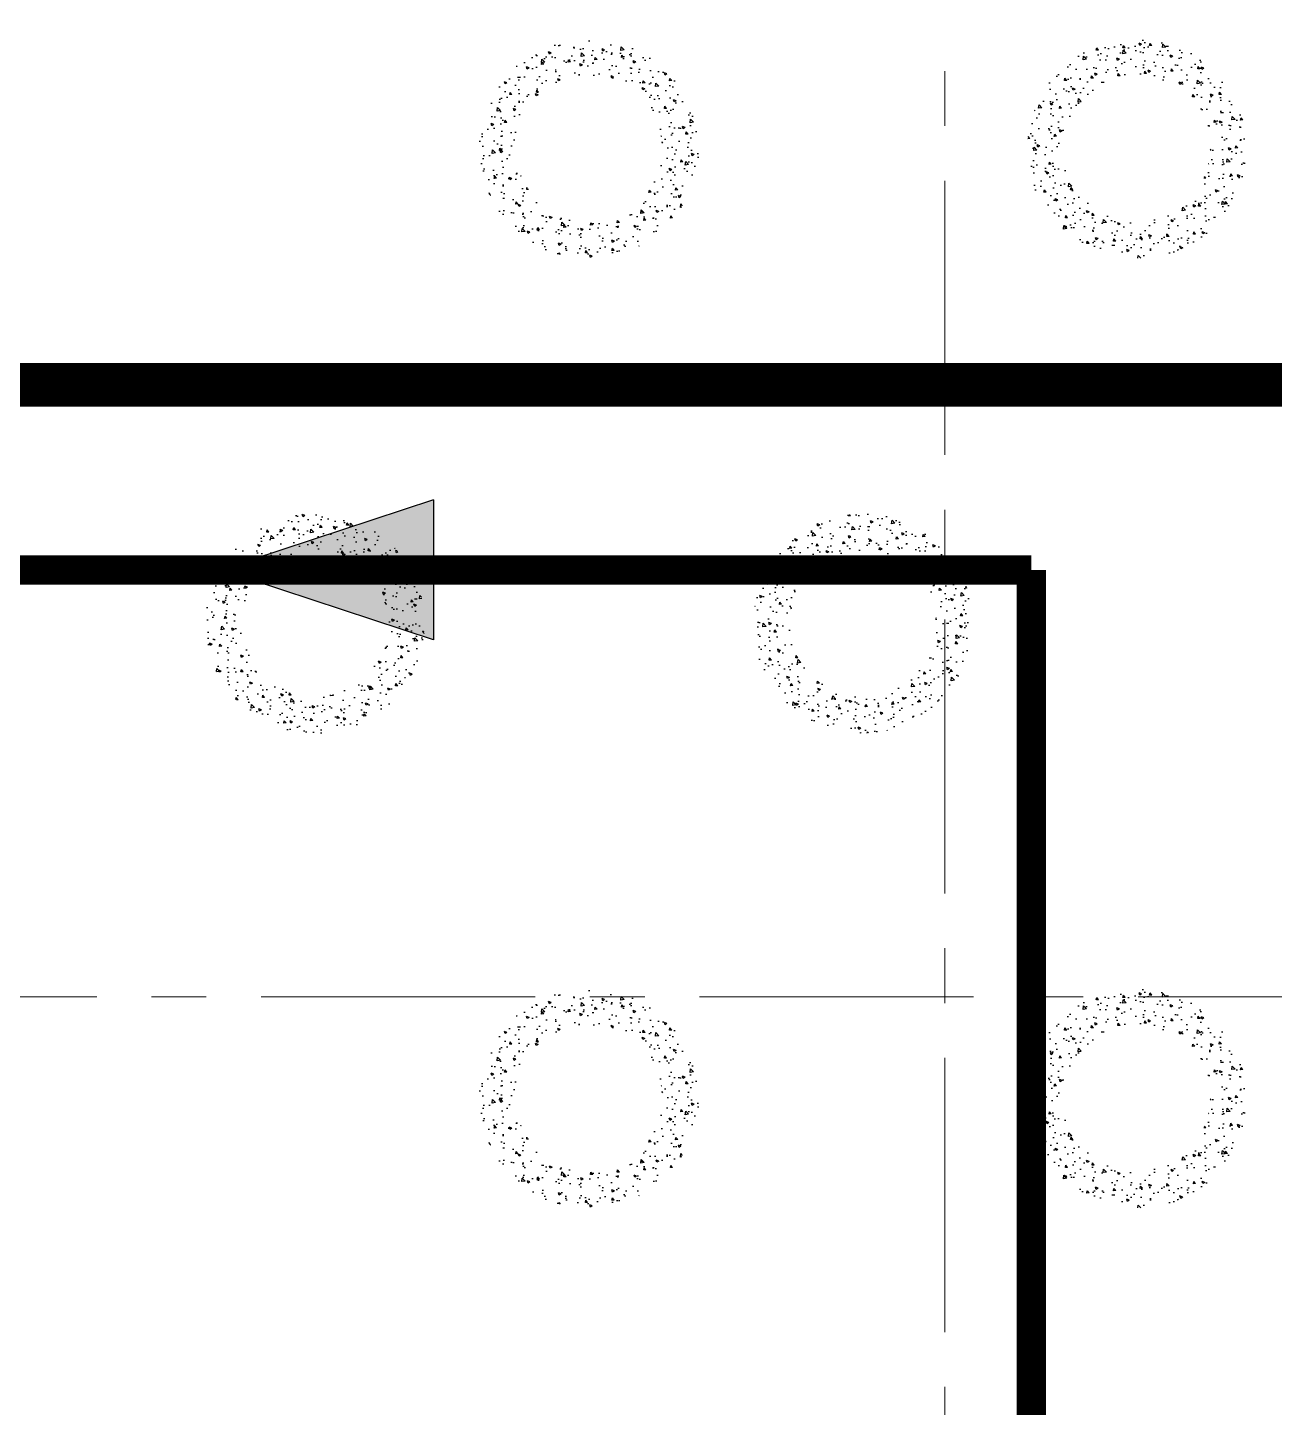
# Model space of a CAD drawing. Header units: millimetres. Extents: x -346728 to 1320345, y -537202 to -385966.
# Drawn here: x 420494 to 429025, y -451599 to -442161 of the extents above; entities that cross this region are included whole.
import ezdxf

# ---------------------------------------------------------------- set-up
doc = ezdxf.new("R2010")
doc.units = ezdxf.units.MM
doc.header["$LTSCALE"] = 100
doc.linetypes.add('HIDDEN', pattern=[9.525, 6.35, -3.175])
doc.linetypes.add('X1326_GLB$0$CENTER', pattern=[2, 1.25, -0.25, 0.25, -0.25])
for name, color, linetype in [('DM', 8, 'Continuous'), ('hach', 253, 'Continuous'), ('PL', 3, 'Continuous'), ('thep doc', 6, 'Continuous'), ('X1326_COL_B4$0$CS', 253, 'Continuous')]:
    doc.layers.add(name, color=color, linetype=linetype)
doc.layers.add('X1326_GLB$0$A-tim', color=8, linetype='X1326_GLB$0$CENTER', lineweight=9)

# ---------------------------------------------------------------- blocks, each defined once
blk = doc.blocks.new('LVL-KHUNGTEN')
blk.add_lwpolyline([(61072.9, 41092.8), (119123.5, 41092.8), (119123.5, 61.9), (61072.9, 61.9)], close=True)

msp = doc.modelspace()

# ---------------------------------------------------------------- hatches: boundary and pattern name
at = {"layer": 'hach'}
h = msp.add_hatch(dxfattribs=at)
h.set_pattern_fill('ANSI31', color=256, scale=70)
h.set_pattern_definition([(45, (342151.22, -508591.22), (-157.15448, 157.15448), [])])
h.paths.add_polyline_path([(362433.4, -410142.2), (348853.9, -428107.5), (376146.7, -501359), (382446.8, -503970.9), (458369.1, -469396.6), (462927.9, -462329.4), (462919.8, -415142.7), (457917.8, -410142.2)])
h.paths.add_polyline_path([(363030.6, -411342.2), (350208.3, -428305.7), (377088.8, -500450.6), (382424.3, -502662.6), (457551.5, -468450.4), (461727.8, -461976.1), (461719.7, -415639.4), (457420.9, -411342.2)], flags=16)
h = msp.add_hatch(dxfattribs=at)
h.set_pattern_fill('AR-CONC', color=256, scale=4)
h.set_pattern_definition([(50, (342151.2, -508591.2), (728.7387, -63.7563), [76.2, -838.2]), (355, (342151.2, -508591.2), (-140.9737, 764.2274), [60.96, -670.5623]), (100.45144, (342211.95, -508596.54), (587.765, 700.471), [64.76, -712.361]), (46.1842, (342151.2, -508388), (1084.316, -168.1693), [114.3, -1257.3]), (96.63556, (342241.6, -508402), (949.6165, 989.7045), [97.14, -1068.5424]), (351.18415, (342151.2, -508388), (949.6165, 989.7045), [91.44, -1005.839]), (21, (342252.8, -508438.8), (606.4576, -409.0608), [76.2, -838.2]), (326, (342252.8, -508438.8), (247.208, 736.752), [60.96, -670.56]), (71.45144, (342303.36, -508472.9), (853.6657, 327.691), [64.76, -712.3598]), (37.5, (342151.22, -508591.22), (12.3544, 338.22016), [0, -662.432, 0, -680.72, 0, -673.1]), (7.5, (342151.22, -508591.22), (267.27865, 400.7223), [0, -388.112, 0, -647.192, 0, -256.54]), (327.5, (341924.65, -508591.22), (542.3624, -22.91498), [0, -254, 0, -792.48, 0, -1051.56]), (317.5, (341823.05, -508591.2), (592.5167, 101.706), [0, -330.2, 0, -526.288, 0, -746.76])])
h.paths.add_polyline_path([(362433.4, -410142.2), (348853.9, -428107.5), (376146.7, -501359), (382446.8, -503970.9), (458369.1, -469396.6), (462927.9, -462329.4), (462919.8, -415142.7), (457917.8, -410142.2)])
h.paths.add_polyline_path([(363030.6, -411342.2), (350208.3, -428305.7), (377088.8, -500450.6), (382424.3, -502662.6), (457551.5, -468450.4), (461727.8, -461976.1), (461719.7, -415639.4), (457420.9, -411342.2)], flags=16)
at = {"layer": 'PL'}
h = msp.add_hatch(dxfattribs=at)
h.set_pattern_fill('AR-CONC', color=6)
h.set_pattern_definition([(130, (431837.7, -455450.45), (-182.1847, -15.9391), [19.05, -209.55]), (185, (431837.7, -455450.45), (35.2434, 191.0568), [15.24, -167.6406]), (79.5486, (431822.51, -455451.78), (-146.9412, 175.1178), [16.19, -178.0902]), (133.8158, (431837.7, -455399.65), (-271.079, -42.0423), [28.575, -314.325]), (83.3644, (431815.1, -455403.16), (-237.404, 247.426), [24.285, -267.1356]), (188.8158, (431837.7, -455399.65), (-237.404, 247.426), [22.86, -251.4597]), (159, (431812.3, -455412.35), (-151.6144, -102.2652), [19.05, -209.55]), (214, (431812.3, -455412.35), (-61.802, 184.188), [15.24, -167.64]), (108.5486, (431799.66, -455420.87), (-213.4164, 81.9228), [16.19, -178.09]), (142.5, (431837.694, -455450.45), (-3.0886, 84.55504), [0, -165.608, 0, -170.18, 0, -168.275]), (172.5, (431837.69, -455450.45), (-66.81966, 100.1806), [0, -97.028, 0, -161.798, 0, -64.135]), (212.5, (431894.336, -455450.45), (-135.5906, -5.72874), [0, -63.5, 0, -198.12, 0, -262.89]), (222.5, (431919.74, -455450.45), (-148.1292, 25.4265), [0, -82.55, 0, -131.572, 0, -186.69])])
edge = h.paths.add_edge_path()
edge.add_ellipse((424335.9, -442989.2), major_axis=(530.3, 530.3), ratio=1, start_angle=135, end_angle=315)
edge.add_ellipse((424335.9, -442989.2), major_axis=(530.3, 530.3), ratio=1, start_angle=315, end_angle=495)
edge = h.paths.add_edge_path(flags=16)
edge.add_ellipse((424335.9, -442989.2), major_axis=(-353.6, 353.6), ratio=1, start_angle=45, end_angle=225, ccw=False)
edge.add_ellipse((424335.9, -442989.2), major_axis=(-353.6, 353.6), ratio=1, start_angle=-135, end_angle=45, ccw=False)
h.paths.add_polyline_path([(424335.9, -442489.2), (424768.9, -443239.2), (423902.9, -443239.2)], flags=0)
h = msp.add_hatch(dxfattribs=at)
h.set_pattern_fill('AR-CONC', color=6)
h.set_pattern_definition([(130, (431837.7, -455450.45), (-182.1847, -15.9391), [19.05, -209.55]), (185, (431837.7, -455450.45), (35.2434, 191.0568), [15.24, -167.6406]), (79.5486, (431822.51, -455451.78), (-146.9412, 175.1178), [16.19, -178.0902]), (133.8158, (431837.7, -455399.65), (-271.079, -42.0423), [28.575, -314.325]), (83.3644, (431815.1, -455403.16), (-237.404, 247.426), [24.285, -267.1356]), (188.8158, (431837.7, -455399.65), (-237.404, 247.426), [22.86, -251.4597]), (159, (431812.3, -455412.35), (-151.6144, -102.2652), [19.05, -209.55]), (214, (431812.3, -455412.35), (-61.802, 184.188), [15.24, -167.64]), (108.5486, (431799.66, -455420.88), (-213.4164, 81.9228), [16.19, -178.09]), (142.5, (431837.694, -455450.45), (-3.0886, 84.55504), [0, -165.608, 0, -170.18, 0, -168.275]), (172.5, (431837.69, -455450.45), (-66.81966, 100.1806), [0, -97.028, 0, -161.798, 0, -64.135]), (212.5, (431894.336, -455450.45), (-135.5906, -5.72874), [0, -63.5, 0, -198.12, 0, -262.89]), (222.5, (431919.74, -455450.45), (-148.1292, 25.4265), [0, -82.55, 0, -131.572, 0, -186.69])])
edge = h.paths.add_edge_path()
edge.add_ellipse((424335.9, -442989.2), major_axis=(530.3, 530.3), ratio=1, start_angle=135, end_angle=315)
edge.add_ellipse((424335.9, -442989.2), major_axis=(530.3, 530.3), ratio=1, start_angle=315, end_angle=495)
edge = h.paths.add_edge_path(flags=16)
edge.add_ellipse((424335.9, -442989.2), major_axis=(-353.6, 353.6), ratio=1, start_angle=45, end_angle=225, ccw=False)
edge.add_ellipse((424335.9, -442989.2), major_axis=(353.6, 353.6), ratio=1, start_angle=-45, end_angle=135, ccw=False)
h.paths.add_polyline_path([(424335.9, -442489.2), (424768.9, -443239.2), (423902.9, -443239.2)], flags=0)
h = msp.add_hatch(dxfattribs=at)
h.set_pattern_fill('AR-CONC', color=6)
h.set_pattern_definition([(130, (428087.7, -455450.45), (-182.1847, -15.9391), [19.05, -209.55]), (185, (428087.7, -455450.45), (35.2434, 191.0568), [15.24, -167.6406]), (79.5486, (428072.51, -455451.78), (-146.9412, 175.1178), [16.19, -178.0902]), (133.8158, (428087.7, -455399.65), (-271.079, -42.0423), [28.575, -314.325]), (83.3644, (428065.1, -455403.16), (-237.404, 247.426), [24.285, -267.1356]), (188.8158, (428087.7, -455399.65), (-237.404, 247.426), [22.86, -251.46]), (159, (428062.3, -455412.35), (-151.6144, -102.2652), [19.05, -209.55]), (214, (428062.3, -455412.35), (-61.802, 184.188), [15.24, -167.64]), (108.5486, (428049.66, -455420.87), (-213.4164, 81.9228), [16.19, -178.09]), (142.5, (428087.694, -455450.45), (-3.0886, 84.55504), [0, -165.608, 0, -170.18, 0, -168.275]), (172.5, (428087.69, -455450.45), (-66.81966, 100.1806), [0, -97.028, 0, -161.798, 0, -64.135]), (212.5, (428144.336, -455450.45), (-135.5906, -5.72874), [0, -63.5, 0, -198.12, 0, -262.89]), (222.5, (428169.74, -455450.45), (-148.1292, 25.4265), [0, -82.55, 0, -131.572, 0, -186.69])])
edge = h.paths.add_edge_path()
edge.add_ellipse((428085.9, -442989.2), major_axis=(530.3, 530.3), ratio=1, start_angle=135, end_angle=315)
edge.add_ellipse((428085.9, -442989.2), major_axis=(530.3, 530.3), ratio=1, start_angle=315, end_angle=495)
edge = h.paths.add_edge_path(flags=16)
edge.add_ellipse((428085.9, -442989.2), major_axis=(-353.6, 353.6), ratio=1, start_angle=45, end_angle=225, ccw=False)
edge.add_ellipse((428085.9, -442989.2), major_axis=(-353.6, 353.6), ratio=1, start_angle=-135, end_angle=45, ccw=False)
h.paths.add_polyline_path([(428085.9, -442489.2), (428518.9, -443239.2), (427652.9, -443239.2)], flags=0)
h = msp.add_hatch(dxfattribs=at)
h.set_pattern_fill('AR-CONC', color=6)
h.set_pattern_definition([(130, (428087.7, -455450.45), (-182.1847, -15.9391), [19.05, -209.55]), (185, (428087.7, -455450.45), (35.2434, 191.0568), [15.24, -167.6406]), (79.5486, (428072.51, -455451.78), (-146.9412, 175.1178), [16.19, -178.0902]), (133.8158, (428087.7, -455399.65), (-271.079, -42.0423), [28.575, -314.325]), (83.3644, (428065.1, -455403.16), (-237.404, 247.426), [24.285, -267.1356]), (188.8158, (428087.7, -455399.65), (-237.404, 247.426), [22.86, -251.46]), (159, (428062.3, -455412.35), (-151.6144, -102.2652), [19.05, -209.55]), (214, (428062.3, -455412.35), (-61.802, 184.188), [15.24, -167.64]), (108.5486, (428049.66, -455420.88), (-213.4164, 81.9228), [16.19, -178.09]), (142.5, (428087.694, -455450.45), (-3.0886, 84.55504), [0, -165.608, 0, -170.18, 0, -168.275]), (172.5, (428087.69, -455450.45), (-66.81966, 100.1806), [0, -97.028, 0, -161.798, 0, -64.135]), (212.5, (428144.336, -455450.45), (-135.5906, -5.72874), [0, -63.5, 0, -198.12, 0, -262.89]), (222.5, (428169.74, -455450.45), (-148.1292, 25.4265), [0, -82.55, 0, -131.572, 0, -186.69])])
edge = h.paths.add_edge_path()
edge.add_ellipse((428085.9, -442989.2), major_axis=(530.3, 530.3), ratio=1, start_angle=135, end_angle=315)
edge.add_ellipse((428085.9, -442989.2), major_axis=(530.3, 530.3), ratio=1, start_angle=315, end_angle=495)
edge = h.paths.add_edge_path(flags=16)
edge.add_ellipse((428085.9, -442989.2), major_axis=(-353.6, 353.6), ratio=1, start_angle=45, end_angle=225, ccw=False)
edge.add_ellipse((428085.9, -442989.2), major_axis=(353.6, 353.6), ratio=1, start_angle=-45, end_angle=135, ccw=False)
h.paths.add_polyline_path([(428085.9, -442489.2), (428518.9, -443239.2), (427652.9, -443239.2)], flags=0)
h = msp.add_hatch(dxfattribs=at)
h.set_pattern_fill('AR-CONC', color=6)
h.set_pattern_definition([(130, (433712.7, -458698.05), (-182.1847, -15.9391), [19.05, -209.55]), (185, (433712.7, -458698.05), (35.2434, 191.0568), [15.24, -167.6406]), (79.5486, (433697.51, -458699.38), (-146.9412, 175.1178), [16.19, -178.0902]), (133.8158, (433712.7, -458647.25), (-271.079, -42.0423), [28.575, -314.325]), (83.3644, (433690.1, -458650.75), (-237.404, 247.426), [24.285, -267.1356]), (188.8158, (433712.7, -458647.25), (-237.404, 247.426), [22.86, -251.4597]), (159, (433687.3, -458659.95), (-151.6144, -102.2652), [19.05, -209.55]), (214, (433687.3, -458659.95), (-61.802, 184.188), [15.24, -167.64]), (108.5486, (433674.66, -458668.47), (-213.4164, 81.9228), [16.19, -178.09]), (142.5, (433712.694, -458698.05), (-3.0886, 84.55504), [0, -165.608, 0, -170.18, 0, -168.275]), (172.5, (433712.69, -458698.05), (-66.81966, 100.18057), [0, -97.028, 0, -161.798, 0, -64.135]), (212.5, (433769.336, -458698.05), (-135.5906, -5.72874), [0, -63.5, 0, -198.12, 0, -262.89]), (222.5, (433794.74, -458698.05), (-148.1292, 25.4265), [0, -82.55, 0, -131.572, 0, -186.69])])
edge = h.paths.add_edge_path()
edge.add_ellipse((422460.9, -446236.8), major_axis=(-530.3, 530.3), ratio=1, start_angle=45, end_angle=225)
edge.add_ellipse((422460.9, -446236.8), major_axis=(530.3, 530.3), ratio=1, start_angle=315, end_angle=495)
edge = h.paths.add_edge_path(flags=16)
edge.add_ellipse((422460.9, -446236.8), major_axis=(353.6, 353.6), ratio=1, start_angle=135, end_angle=315, ccw=False)
edge.add_ellipse((422460.9, -446236.8), major_axis=(-353.6, 353.6), ratio=1, start_angle=-135, end_angle=45, ccw=False)
h.paths.add_polyline_path([(422460.9, -445736.8), (422893.9, -446486.8), (422027.9, -446486.8)], flags=0)
h = msp.add_hatch(dxfattribs=at)
h.set_pattern_fill('AR-CONC', color=6)
h.set_pattern_definition([(130, (433712.7, -458698.05), (-182.1847, -15.9391), [19.05, -209.55]), (185, (433712.7, -458698.05), (35.2434, 191.0568), [15.24, -167.6406]), (79.5486, (433697.51, -458699.38), (-146.9412, 175.1178), [16.19, -178.0902]), (133.8158, (433712.7, -458647.25), (-271.079, -42.0423), [28.575, -314.325]), (83.3644, (433690.1, -458650.75), (-237.404, 247.426), [24.285, -267.1356]), (188.8158, (433712.7, -458647.25), (-237.404, 247.426), [22.86, -251.4597]), (159, (433687.3, -458659.95), (-151.6144, -102.2652), [19.05, -209.55]), (214, (433687.3, -458659.95), (-61.802, 184.188), [15.24, -167.64]), (108.5486, (433674.66, -458668.47), (-213.4164, 81.9228), [16.19, -178.09]), (142.5, (433712.694, -458698.05), (-3.0886, 84.55504), [0, -165.608, 0, -170.18, 0, -168.275]), (172.5, (433712.69, -458698.05), (-66.81966, 100.18057), [0, -97.028, 0, -161.798, 0, -64.135]), (212.5, (433769.336, -458698.05), (-135.5906, -5.72874), [0, -63.5, 0, -198.12, 0, -262.89]), (222.5, (433794.74, -458698.05), (-148.1292, 25.4265), [0, -82.55, 0, -131.572, 0, -186.69])])
edge = h.paths.add_edge_path()
edge.add_ellipse((422460.9, -446236.8), major_axis=(-530.3, 530.3), ratio=1, start_angle=45, end_angle=225)
edge.add_ellipse((422460.9, -446236.8), major_axis=(530.3, 530.3), ratio=1, start_angle=315, end_angle=495)
edge = h.paths.add_edge_path(flags=16)
edge.add_ellipse((422460.9, -446236.8), major_axis=(-353.6, 353.6), ratio=1, start_angle=45, end_angle=225, ccw=False)
edge.add_ellipse((422460.9, -446236.8), major_axis=(353.6, 353.6), ratio=1, start_angle=-45, end_angle=135, ccw=False)
h.paths.add_polyline_path([(422460.9, -445736.8), (422893.9, -446486.8), (422027.9, -446486.8)], flags=0)
h = msp.add_hatch(dxfattribs=at)
h.set_pattern_fill('AR-CONC', color=6)
h.set_pattern_definition([(130, (429962.7, -458698.05), (-182.1847, -15.9391), [19.05, -209.55]), (185, (429962.7, -458698.05), (35.2434, 191.0568), [15.24, -167.6406]), (79.5486, (429947.51, -458699.38), (-146.9412, 175.1178), [16.19, -178.0902]), (133.8158, (429962.7, -458647.25), (-271.079, -42.0423), [28.575, -314.325]), (83.3644, (429940.1, -458650.75), (-237.404, 247.426), [24.285, -267.1356]), (188.8158, (429962.7, -458647.25), (-237.404, 247.426), [22.86, -251.46]), (159, (429937.3, -458659.95), (-151.6144, -102.2652), [19.05, -209.55]), (214, (429937.3, -458659.95), (-61.802, 184.188), [15.24, -167.64]), (108.5486, (429924.66, -458668.47), (-213.4164, 81.9228), [16.19, -178.09]), (142.5, (429962.694, -458698.05), (-3.0886, 84.55504), [0, -165.608, 0, -170.18, 0, -168.275]), (172.5, (429962.69, -458698.05), (-66.81966, 100.1806), [0, -97.028, 0, -161.798, 0, -64.135]), (212.5, (430019.336, -458698.05), (-135.5906, -5.72874), [0, -63.5, 0, -198.12, 0, -262.89]), (222.5, (430044.74, -458698.05), (-148.1292, 25.4265), [0, -82.55, 0, -131.572, 0, -186.69])])
edge = h.paths.add_edge_path()
edge.add_ellipse((426210.9, -446236.8), major_axis=(-530.3, 530.3), ratio=1, start_angle=45, end_angle=225)
edge.add_ellipse((426210.9, -446236.8), major_axis=(530.3, 530.3), ratio=1, start_angle=315, end_angle=495)
edge = h.paths.add_edge_path(flags=16)
edge.add_ellipse((426210.9, -446236.8), major_axis=(353.6, 353.6), ratio=1, start_angle=135, end_angle=315, ccw=False)
edge.add_ellipse((426210.9, -446236.8), major_axis=(-353.6, 353.6), ratio=1, start_angle=-135, end_angle=45, ccw=False)
h.paths.add_polyline_path([(426210.9, -445736.8), (426643.9, -446486.8), (425777.9, -446486.8)], flags=0)
h = msp.add_hatch(dxfattribs=at)
h.set_pattern_fill('AR-CONC', color=6)
h.set_pattern_definition([(130, (429962.7, -458698.05), (-182.1847, -15.9391), [19.05, -209.55]), (185, (429962.7, -458698.05), (35.2434, 191.0568), [15.24, -167.6406]), (79.5486, (429947.51, -458699.38), (-146.9412, 175.1178), [16.19, -178.0902]), (133.8158, (429962.7, -458647.25), (-271.079, -42.0423), [28.575, -314.325]), (83.3644, (429940.1, -458650.75), (-237.404, 247.426), [24.285, -267.1356]), (188.8158, (429962.7, -458647.25), (-237.404, 247.426), [22.86, -251.46]), (159, (429937.3, -458659.95), (-151.6144, -102.2652), [19.05, -209.55]), (214, (429937.3, -458659.95), (-61.802, 184.188), [15.24, -167.64]), (108.5486, (429924.66, -458668.47), (-213.4164, 81.9228), [16.19, -178.09]), (142.5, (429962.694, -458698.05), (-3.0886, 84.55504), [0, -165.608, 0, -170.18, 0, -168.275]), (172.5, (429962.69, -458698.05), (-66.81966, 100.1806), [0, -97.028, 0, -161.798, 0, -64.135]), (212.5, (430019.336, -458698.05), (-135.5906, -5.72874), [0, -63.5, 0, -198.12, 0, -262.89]), (222.5, (430044.74, -458698.05), (-148.1292, 25.4265), [0, -82.55, 0, -131.572, 0, -186.69])])
edge = h.paths.add_edge_path()
edge.add_ellipse((426210.9, -446236.8), major_axis=(-530.3, 530.3), ratio=1, start_angle=45, end_angle=225)
edge.add_ellipse((426210.9, -446236.8), major_axis=(530.3, 530.3), ratio=1, start_angle=315, end_angle=495)
edge = h.paths.add_edge_path(flags=16)
edge.add_ellipse((426210.9, -446236.8), major_axis=(-353.6, 353.6), ratio=1, start_angle=45, end_angle=225, ccw=False)
edge.add_ellipse((426210.9, -446236.8), major_axis=(353.6, 353.6), ratio=1, start_angle=-45, end_angle=135, ccw=False)
h.paths.add_polyline_path([(426210.9, -445736.8), (426643.9, -446486.8), (425777.9, -446486.8)], flags=0)
h = msp.add_hatch(dxfattribs=at)
h.set_pattern_fill('AR-CONC', color=6)
h.set_pattern_definition([(130, (431837.7, -461945.64), (-182.1847, -15.9391), [19.05, -209.55]), (185, (431837.7, -461945.64), (35.2434, 191.0568), [15.24, -167.6406]), (79.5486, (431822.51, -461946.97), (-146.9412, 175.1178), [16.19, -178.0902]), (133.8158, (431837.7, -461894.84), (-271.079, -42.0423), [28.575, -314.325]), (83.3644, (431815.1, -461898.35), (-237.404, 247.426), [24.285, -267.1356]), (188.8158, (431837.7, -461894.84), (-237.404, 247.426), [22.86, -251.4597]), (159, (431812.3, -461907.54), (-151.6144, -102.2652), [19.05, -209.55]), (214, (431812.3, -461907.54), (-61.802, 184.188), [15.24, -167.64]), (108.5486, (431799.66, -461916.07), (-213.4164, 81.9228), [16.19, -178.09]), (142.5, (431837.694, -461945.643), (-3.0886, 84.55504), [0, -165.608, 0, -170.18, 0, -168.275]), (172.5, (431837.69, -461945.64), (-66.81966, 100.1806), [0, -97.028, 0, -161.798, 0, -64.135]), (212.5, (431894.336, -461945.64), (-135.5906, -5.72874), [0, -63.5, 0, -198.12, 0, -262.89]), (222.5, (431919.74, -461945.64), (-148.1292, 25.4265), [0, -82.55, 0, -131.572, 0, -186.69])])
edge = h.paths.add_edge_path()
edge.add_ellipse((424335.9, -449484.4), major_axis=(530.3, 530.3), ratio=1, start_angle=135, end_angle=315)
edge.add_ellipse((424335.9, -449484.4), major_axis=(530.3, 530.3), ratio=1, start_angle=315, end_angle=495)
edge = h.paths.add_edge_path(flags=16)
edge.add_ellipse((424335.9, -449484.4), major_axis=(-353.6, 353.6), ratio=1, start_angle=45, end_angle=225, ccw=False)
edge.add_ellipse((424335.9, -449484.4), major_axis=(-353.6, 353.6), ratio=1, start_angle=-135, end_angle=45, ccw=False)
h.paths.add_polyline_path([(424335.9, -448984.4), (424768.9, -449734.4), (423902.9, -449734.4)], flags=0)
h = msp.add_hatch(dxfattribs=at)
h.set_pattern_fill('AR-CONC', color=6)
h.set_pattern_definition([(130, (431837.7, -461945.64), (-182.1847, -15.9391), [19.05, -209.55]), (185, (431837.7, -461945.64), (35.2434, 191.0568), [15.24, -167.6406]), (79.5486, (431822.51, -461946.97), (-146.9412, 175.1178), [16.19, -178.0902]), (133.8158, (431837.7, -461894.84), (-271.079, -42.0423), [28.575, -314.325]), (83.3644, (431815.1, -461898.35), (-237.404, 247.426), [24.285, -267.1356]), (188.8158, (431837.7, -461894.84), (-237.404, 247.426), [22.86, -251.4597]), (159, (431812.3, -461907.54), (-151.6144, -102.2652), [19.05, -209.55]), (214, (431812.3, -461907.54), (-61.802, 184.188), [15.24, -167.64]), (108.5486, (431799.66, -461916.07), (-213.4164, 81.9228), [16.19, -178.09]), (142.5, (431837.694, -461945.643), (-3.0886, 84.55504), [0, -165.608, 0, -170.18, 0, -168.275]), (172.5, (431837.69, -461945.64), (-66.81966, 100.1806), [0, -97.028, 0, -161.798, 0, -64.135]), (212.5, (431894.336, -461945.643), (-135.5906, -5.72874), [0, -63.5, 0, -198.12, 0, -262.89]), (222.5, (431919.74, -461945.64), (-148.1292, 25.4265), [0, -82.55, 0, -131.572, 0, -186.69])])
edge = h.paths.add_edge_path()
edge.add_ellipse((424335.9, -449484.4), major_axis=(530.3, 530.3), ratio=1, start_angle=135, end_angle=315)
edge.add_ellipse((424335.9, -449484.4), major_axis=(530.3, 530.3), ratio=1, start_angle=315, end_angle=495)
edge = h.paths.add_edge_path(flags=16)
edge.add_ellipse((424335.9, -449484.4), major_axis=(-353.6, 353.6), ratio=1, start_angle=45, end_angle=225, ccw=False)
edge.add_ellipse((424335.9, -449484.4), major_axis=(353.6, 353.6), ratio=1, start_angle=-45, end_angle=135, ccw=False)
h.paths.add_polyline_path([(424335.9, -448984.4), (424768.9, -449734.4), (423902.9, -449734.4)], flags=0)
h = msp.add_hatch(dxfattribs=at)
h.set_pattern_fill('AR-CONC', color=6)
h.set_pattern_definition([(130, (428087.7, -461945.64), (-182.1847, -15.9391), [19.05, -209.55]), (185, (428087.7, -461945.64), (35.2434, 191.0568), [15.24, -167.6406]), (79.5486, (428072.51, -461946.97), (-146.9412, 175.1178), [16.19, -178.0902]), (133.8158, (428087.7, -461894.84), (-271.079, -42.0423), [28.575, -314.325]), (83.3644, (428065.1, -461898.35), (-237.404, 247.426), [24.285, -267.1356]), (188.8158, (428087.7, -461894.84), (-237.404, 247.426), [22.86, -251.46]), (159, (428062.3, -461907.54), (-151.6144, -102.2652), [19.05, -209.55]), (214, (428062.3, -461907.54), (-61.802, 184.188), [15.24, -167.64]), (108.5486, (428049.66, -461916.07), (-213.4164, 81.9228), [16.19, -178.09]), (142.5, (428087.694, -461945.643), (-3.0886, 84.55504), [0, -165.608, 0, -170.18, 0, -168.275]), (172.5, (428087.69, -461945.64), (-66.81966, 100.1806), [0, -97.028, 0, -161.798, 0, -64.135]), (212.5, (428144.336, -461945.64), (-135.5906, -5.72874), [0, -63.5, 0, -198.12, 0, -262.89]), (222.5, (428169.74, -461945.64), (-148.1292, 25.4265), [0, -82.55, 0, -131.572, 0, -186.69])])
edge = h.paths.add_edge_path()
edge.add_ellipse((428085.9, -449484.4), major_axis=(530.3, 530.3), ratio=1, start_angle=135, end_angle=315)
edge.add_ellipse((428085.9, -449484.4), major_axis=(530.3, 530.3), ratio=1, start_angle=315, end_angle=495)
edge = h.paths.add_edge_path(flags=16)
edge.add_ellipse((428085.9, -449484.4), major_axis=(-353.6, 353.6), ratio=1, start_angle=45, end_angle=225, ccw=False)
edge.add_ellipse((428085.9, -449484.4), major_axis=(-353.6, 353.6), ratio=1, start_angle=-135, end_angle=45, ccw=False)
h.paths.add_polyline_path([(428085.9, -448984.4), (428518.9, -449734.4), (427652.9, -449734.4)], flags=0)
h = msp.add_hatch(dxfattribs=at)
h.set_pattern_fill('AR-CONC', color=6)
h.set_pattern_definition([(130, (428087.7, -461945.64), (-182.1847, -15.9391), [19.05, -209.55]), (185, (428087.7, -461945.64), (35.2434, 191.0568), [15.24, -167.6406]), (79.5486, (428072.51, -461946.97), (-146.9412, 175.1178), [16.19, -178.0902]), (133.8158, (428087.7, -461894.84), (-271.079, -42.0423), [28.575, -314.325]), (83.3644, (428065.1, -461898.35), (-237.404, 247.426), [24.285, -267.1356]), (188.8158, (428087.7, -461894.84), (-237.404, 247.426), [22.86, -251.46]), (159, (428062.3, -461907.54), (-151.6144, -102.2652), [19.05, -209.55]), (214, (428062.3, -461907.54), (-61.802, 184.188), [15.24, -167.64]), (108.5486, (428049.66, -461916.07), (-213.4164, 81.9228), [16.19, -178.09]), (142.5, (428087.694, -461945.643), (-3.0886, 84.55504), [0, -165.608, 0, -170.18, 0, -168.275]), (172.5, (428087.69, -461945.64), (-66.81966, 100.1806), [0, -97.028, 0, -161.798, 0, -64.135]), (212.5, (428144.336, -461945.643), (-135.5906, -5.72874), [0, -63.5, 0, -198.12, 0, -262.89]), (222.5, (428169.74, -461945.64), (-148.1292, 25.4265), [0, -82.55, 0, -131.572, 0, -186.69])])
edge = h.paths.add_edge_path()
edge.add_ellipse((428085.9, -449484.4), major_axis=(530.3, 530.3), ratio=1, start_angle=135, end_angle=315)
edge.add_ellipse((428085.9, -449484.4), major_axis=(530.3, 530.3), ratio=1, start_angle=315, end_angle=495)
edge = h.paths.add_edge_path(flags=16)
edge.add_ellipse((428085.9, -449484.4), major_axis=(-353.6, 353.6), ratio=1, start_angle=45, end_angle=225, ccw=False)
edge.add_ellipse((428085.9, -449484.4), major_axis=(353.6, 353.6), ratio=1, start_angle=-45, end_angle=135, ccw=False)
h.paths.add_polyline_path([(428085.9, -448984.4), (428518.9, -449734.4), (427652.9, -449734.4)], flags=0)
at = {"layer": 'thep doc'}
h = msp.add_hatch(dxfattribs=at)
h.set_pattern_fill('ANSI31', color=256, angle=-90)
h.set_pattern_definition([(315, (764643.17318, -263258.04073), (0.08838834765, 0.08838834765), [])])
h.paths.add_polyline_path([(423272.3, -446349.4), (423272.3, -445870.7), (421819, -445870.7)])
h.paths.add_polyline_path([(421819, -445870.7), (423272.3, -445870.7), (423272.3, -445392.1)])

# ---------------------------------------------------------------- linework, layer by layer
at = {"layer": 'DM', "color": 7, "linetype": 'HIDDEN'}
msp.add_line((461719.3, -444604.3, -1404.9), (406870.9, -444604.3, -1404.9), dxfattribs=at)
at = {"layer": 'DM', "color": 7, "linetype": 'HIDDEN', "const_width": 300, "elevation": -1404.9}
msp.add_lwpolyline([(461719.3, -444604.3), (461727.5, -461973.7), (457551.1, -468448), (402696.6, -493428.3), (402705, -478739.5), (404143.7, -478739.5), (404143.7, -447776.3), (406870.9, -447776.3), (406870.9, -444604.3)], close=True, dxfattribs=at)
at = {"layer": 'thep doc'}
msp.add_line((423272.3, -445392.1, -3876.7), (423272.3, -446349.4, -3876.7), dxfattribs=at)
at = {"layer": 'thep doc', "elevation": -3876.7}
for points in [[(423272.3, -445392.1), (421819, -445870.7)], [(423272.3, -446349.4), (421819, -445870.7)]]:
    msp.add_lwpolyline(points, dxfattribs=at)
at = {"layer": 'thep doc', "const_width": 200, "elevation": -3876.7}
for points in [[(427361.5, -445870.7), (418925, -445870.7), (418925, -485782.6), (409564.8, -485782.6), (409564.8, -445966.4)], [(427361.5, -478741.8), (427361.5, -445870.7)]]:
    msp.add_lwpolyline(points, dxfattribs=at)
at = {"layer": 'X1326_COL_B4$0$CS', "linetype": 'ByBlock', "ltscale": 8, "elevation": -1404.9, "flags": 128}
msp.add_lwpolyline([(462924.9, -444707.5), (335575.3, -444707.5)], dxfattribs=at)
at = {"layer": 'X1326_GLB$0$A-tim', "ltscale": 15}
for p, q in [((426771.2, -398208.6, -1404.9), (426771.2, -512162.7, -1404.9)), ((341092.1, -448791.5, -1404.9), (475778.7, -448791.5, -1404.9))]:
    msp.add_line(p, q, dxfattribs=at)

# ---------------------------------------------------------------- block references
at = {"extrusion": (0.00597, -2.28885e-18, 0.999982), "xscale": 3.385207865094198, "yscale": 3.385207865094198, "zscale": 3.385207865094198}
msp.add_blockref('LVL-KHUNGTEN', (112985.2, -525073.6, 1027.7), dxfattribs=at)

doc.saveas('drawing.dxf')
